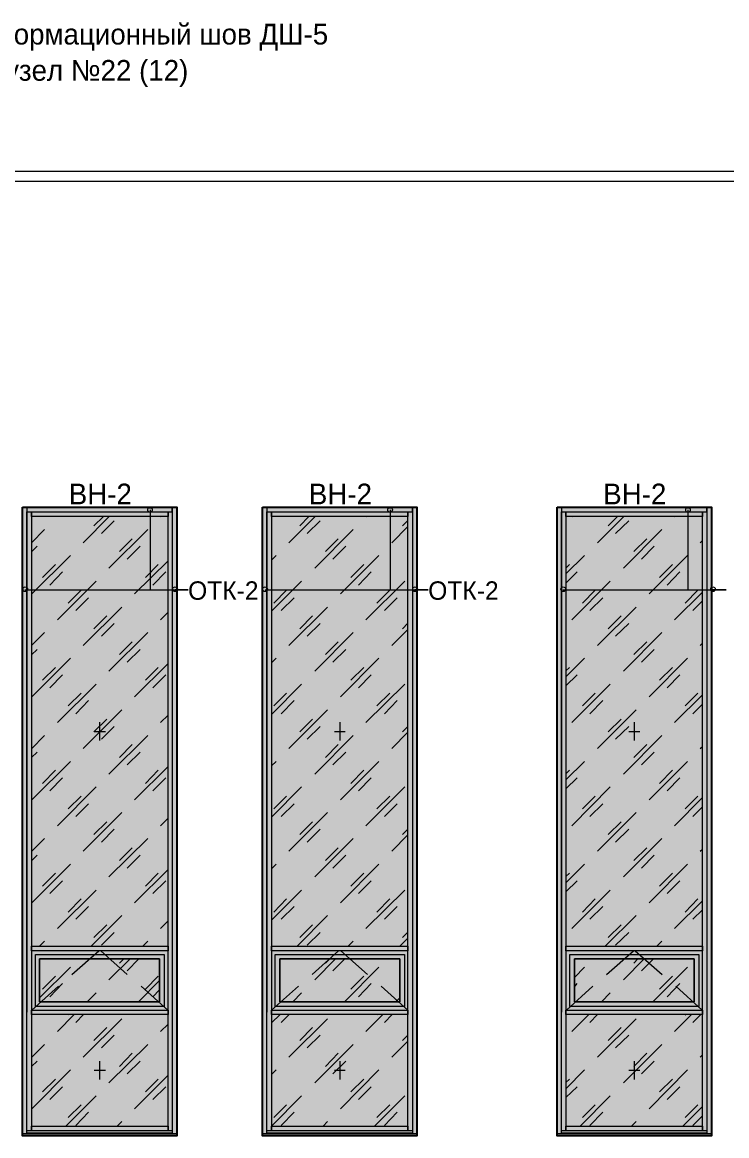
# Model space of a CAD drawing. Header units: millimetres. Extents: x 2294 to 908349, y -83289 to 219220.
# Drawn here: x 349630 to 357633, y -55784 to -43143 of the extents above; entities that cross this region are included whole.
import ezdxf

# ---------------------------------------------------------------- set-up
doc = ezdxf.new("R2010")
doc.units = ezdxf.units.MM
doc.layers.add('PDF _Геометрия', color=7, linetype='Continuous')
doc.layers.add('PDF _Текст', color=7, linetype='Continuous')

msp = doc.modelspace()

# ---------------------------------------------------------------- hatches: boundary and pattern name
at = {"transparency": 33554551}
h = msp.add_hatch(color=3, dxfattribs=at)
h.dxf.hatch_style = 1
h.paths.add_polyline_path([(349634.7023253073, -48649.46303698001), (351387.7035489534, -48649.46303698001), (351387.7035489534, -55783.87200712552), (349634.7023253073, -55783.87200712552)])
h = msp.add_hatch(color=3, dxfattribs=at)
h.dxf.hatch_style = 1
h.paths.add_polyline_path([(352358.1930044559, -48649.46303698001), (354111.194228102, -48649.46303698001), (354111.194228102, -55783.87200712552), (352358.1930044559, -55783.87200712552)])
h = msp.add_hatch(color=3, dxfattribs=at)
h.dxf.hatch_style = 1
h.paths.add_polyline_path([(355706.8187833731, -48649.46303698001), (357459.8200070192, -48649.46303698001), (357459.8200070192, -55783.87200712552), (355706.8187833731, -55783.87200712552)])

# ---------------------------------------------------------------- linework, layer by layer
for points in [[(349634.7023253073, -48649.46303698001), (351387.7035489534, -48649.46303698001), (351387.7035489534, -55783.87200712552), (349634.7023253073, -55783.87200712552)], [(352358.1930044559, -48649.46303698001), (354111.194228102, -48649.46303698001), (354111.194228102, -55783.87200712552), (352358.1930044559, -55783.87200712552)], [(355706.8187833731, -48649.46303698001), (357459.8200070192, -48649.46303698001), (357459.8200070192, -55783.87200712552), (355706.8187833731, -55783.87200712552)]]:
    msp.add_lwpolyline(points, close=True)
at = {"layer": 'PDF _Геометрия', "lineweight": 9}
for points in [[(380056.4866534197, -44833.07882681349), (380056.4866534197, -44951.11132816644), (347982.2473065578, -44951.11132816644), (347982.2473065578, -44833.07882681349)], [(351287.1573441499, -48754.38081594417), (349735.2485301108, -48754.38081594417), (349735.2485301108, -48701.92192643834), (351287.1573441499, -48701.92192643834)], [(354010.6480232985, -48754.38081594417), (352463.1107834675, -48754.38081594417), (352463.1107834675, -48701.92192643834), (354010.6480232985, -48701.92192643834)], [(357359.2738022157, -48754.38081594417), (355807.3649881766, -48754.38081594417), (355807.3649881766, -48701.92192643834), (357359.2738022157, -48701.92192643834)], [(351287.1573441499, -53685.51642769622), (349735.2485301108, -53685.51642769622), (349735.2485301108, -53633.05753819039), (351287.1573441499, -53633.05753819039)], [(354010.6480232985, -53685.51642769622), (352463.1107834675, -53685.51642769622), (352463.1107834675, -53633.05753819039), (354010.6480232985, -53633.05753819039)], [(357359.2738022157, -53685.51642769622), (355807.3649881766, -53685.51642769622), (355807.3649881766, -53633.05753819039), (357359.2738022157, -53633.05753819039)], [(349778.964271436, -53724.86059481325), (351243.4416029179, -53724.86059481325), (351243.4416029179, -54315.02310152957), (349778.964271436, -54315.02310152957)], [(351243.4416029179, -53724.86059481325), (351243.4416029179, -54315.02310152957), (349778.964271436, -54315.02310152957), (349778.964271436, -53724.86059481325)], [(351190.9827133645, -53777.31948427251), (349827.0515867812, -53777.31948427251), (349827.0515867812, -54262.56421202375), (351190.9827133645, -54262.56421202375)], [(349827.0515867812, -54262.56421202375), (349827.0515867812, -53777.31948427251), (351190.9827133645, -53777.31948427251), (351190.9827133645, -54262.56421202375)], [(352502.4549505846, -53724.86059481325), (353971.3038561814, -53724.86059481325), (353971.3038561814, -54315.02310152957), (352502.4549505846, -54315.02310152957)], [(353971.3038561814, -53724.86059481325), (353971.3038561814, -54315.02310152957), (352502.4549505846, -54315.02310152957), (352502.4549505846, -53724.86059481325)], [(353918.8449667231, -53777.31948427251), (352554.9138400448, -53777.31948427251), (352554.9138400448, -54262.56421202375), (353918.8449667231, -54262.56421202375)], [(352554.9138400448, -54262.56421202375), (352554.9138400448, -53777.31948427251), (353918.8449667231, -53777.31948427251), (353918.8449667231, -54262.56421202375)], [(355851.0807295018, -53724.86059481325), (357315.5580609837, -53724.86059481325), (357315.5580609837, -54315.02310152957), (355851.0807295018, -54315.02310152957)], [(357315.5580609837, -53724.86059481325), (357315.5580609837, -54315.02310152957), (355851.0807295018, -54315.02310152957), (355851.0807295018, -53724.86059481325)], [(357263.0991714322, -53777.31948427251), (355903.5396189601, -53777.31948427251), (355903.5396189601, -54262.56421202375), (357263.0991714322, -54262.56421202375)], [(355903.5396189601, -54262.56421202375), (355903.5396189601, -53777.31948427251), (357263.0991714322, -53777.31948427251), (357263.0991714322, -54262.56421202375)], [(351287.1573441499, -54406.82615810586), (349735.2485301108, -54406.82615810586), (349735.2485301108, -54358.73884271318), (351287.1573441499, -54358.73884271318)], [(357359.2738022157, -54406.82615810586), (355807.3649881766, -54406.82615810586), (355807.3649881766, -54358.73884271318), (357359.2738022157, -54358.73884271318)], [(351287.1573441499, -55727.04154350655), (349735.2485301108, -55727.04154350655), (349735.2485301108, -55674.58265404729), (351287.1573441499, -55674.58265404729)], [(354010.6480232985, -55727.04154350655), (352463.1107834675, -55727.04154350655), (352463.1107834675, -55674.58265404729), (354010.6480232985, -55674.58265404729)], [(357359.2738022157, -55727.04154350655), (355807.3649881766, -55727.04154350655), (355807.3649881766, -55674.58265404729), (357359.2738022157, -55674.58265404729)]]:
    msp.add_lwpolyline(points, close=True, dxfattribs=at)
for points in [[(349634.7023253073, -55779.50043301238), (349634.7023253073, -55775.1288588508), (349634.7023253073, -52990.43614196824), (349634.7023253073, -52142.35076193092), (349634.7023253073, -48649.46303698001), (351387.7035489534, -48649.46303698001), (351387.7035489534, -52142.35076193092), (351387.7035489534, -52990.43614196824), (351387.7035489534, -55775.1288588508), (351387.7035489534, -55700.81209877646), (351387.7035489534, -54380.5967133767), (351387.7035489534, -53659.28698291956), (351387.7035489534, -48728.151371215), (351387.7035489534, -48649.46303698001), (351335.2446594951, -48649.46303698001), (349709.0190854282, -48649.46303698001), (349682.7896406506, -48649.46303698001), (349682.7896406506, -48701.92192643834), (349709.0190854282, -48701.92192643834), (351335.2446594951, -48701.92192643834), (351335.2446594951, -48649.46303698001), (351335.2446594951, -48728.151371215), (351335.2446594951, -53659.28698291956), (351335.2446594951, -54380.5967133767)], [(349634.7023253073, -55775.1288588508), (349634.7023253073, -55700.81209877646), (349634.7023253073, -54380.5967133767), (349634.7023253073, -53659.28698291956), (349634.7023253073, -48728.151371215), (349634.7023253073, -48649.46303698001), (349682.7896406506, -48649.46303698001), (349682.7896406506, -48728.151371215), (349682.7896406506, -53659.28698291956), (349682.7896406506, -48701.92192643834), (349735.2485301108, -48701.92192643834), (349735.2485301108, -53659.28698291956), (349735.2485301108, -54380.5967133767), (349735.2485301108, -55727.04154350655), (349682.7896406506, -55727.04154350655), (349682.7896406506, -54384.96828748984)], [(352358.1930044559, -55779.50043301238), (352358.1930044559, -55775.1288588508), (352358.1930044559, -52990.43614196824), (352358.1930044559, -52142.35076193092), (352358.1930044559, -48649.46303698001), (354115.5658023101, -48649.46303698001), (354115.5658023101, -52142.35076193092), (354115.5658023101, -52990.43614196824), (354115.5658023101, -55775.1288588508), (354115.5658023101, -55700.81209877646), (354115.5658023101, -54380.5967133767), (354115.5658023101, -53659.28698291956), (354115.5658023101, -48728.151371215), (354115.5658023101, -48649.46303698001), (354063.1069127568, -48649.46303698001), (352436.8813386918, -48649.46303698001), (352410.6518939142, -48649.46303698001), (352410.6518939142, -48701.92192643834), (352436.8813386918, -48701.92192643834), (354063.1069127568, -48701.92192643834), (354063.1069127568, -48649.46303698001), (354063.1069127568, -48728.151371215), (354063.1069127568, -53659.28698291956), (354063.1069127568, -54380.5967133767)], [(352358.1930044559, -55775.1288588508), (352358.1930044559, -55700.81209877646), (352358.1930044559, -54380.5967133767), (352358.1930044559, -53659.28698291956), (352358.1930044559, -48728.151371215), (352358.1930044559, -48649.46303698001), (352410.6518939142, -48649.46303698001), (352410.6518939142, -48728.151371215), (352410.6518939142, -53659.28698291956), (352410.6518939142, -48701.92192643834), (352463.1107834675, -48701.92192643834), (352463.1107834675, -53659.28698291956), (352463.1107834675, -54380.5967133767), (352463.1107834675, -55727.04154350655), (352410.6518939142, -55727.04154350655), (352410.6518939142, -54384.96828748984)], [(355706.8187833731, -55779.50043301238), (355706.8187833731, -55775.1288588508), (355706.8187833731, -52990.43614196824), (355706.8187833731, -52142.35076193092), (355706.8187833731, -48649.46303698001), (357459.8200070192, -48649.46303698001), (357459.8200070192, -52142.35076193092), (357459.8200070192, -52990.43614196824), (357459.8200070192, -55775.1288588508), (357459.8200070192, -55700.81209877646), (357459.8200070192, -54380.5967133767), (357459.8200070192, -53659.28698291956), (357459.8200070192, -48728.151371215), (357459.8200070192, -48649.46303698001), (357407.3611175609, -48649.46303698001), (355781.135543494, -48649.46303698001), (355754.9060987183, -48649.46303698001), (355754.9060987183, -48701.92192643834), (355781.135543494, -48701.92192643834), (357407.3611175609, -48701.92192643834), (357407.3611175609, -48649.46303698001), (357407.3611175609, -48728.151371215), (357407.3611175609, -53659.28698291956), (357407.3611175609, -54380.5967133767)], [(355706.8187833731, -55775.1288588508), (355706.8187833731, -55700.81209877646), (355706.8187833731, -54380.5967133767), (355706.8187833731, -53659.28698291956), (355706.8187833731, -48728.151371215), (355706.8187833731, -48649.46303698001), (355754.9060987183, -48649.46303698001), (355754.9060987183, -48728.151371215), (355754.9060987183, -53659.28698291956), (355754.9060987183, -48701.92192643834), (355807.3649881766, -48701.92192643834), (355807.3649881766, -53659.28698291956), (355807.3649881766, -54380.5967133767), (355807.3649881766, -55727.04154350655), (355754.9060987183, -55727.04154350655), (355754.9060987183, -54384.96828748984)], [(351335.2446594951, -48728.151371215), (351335.2446594951, -53659.28698291956), (351335.2446594951, -54380.5967133767), (351335.2446594951, -55700.81209877646), (351335.2446594951, -55753.27098828228), (349682.7896406506, -55753.27098828228), (349682.7896406506, -55700.81209877646), (349682.7896406506, -54380.5967133767), (349682.7896406506, -53659.28698291956), (349682.7896406506, -54380.5967133767)], [(350032.5155706913, -48758.75239005825), (350032.5155706913, -48754.38081594417)], [(350321.0394628537, -49051.64785633562), (350618.3065032461, -48754.38081594417)], [(350443.4435382267, -48859.29859490832), (350552.7328913515, -48754.38081594417)], [(351081.6933604297, -48680.06405582232), (351081.6933604297, -49584.97989943204), (351514.4791986276, -49584.97989943204), (351365.845678384, -49584.97989943204)], [(351199.7258617808, -48758.75239005825), (351204.0974358008, -48754.38081594417)], [(351335.2446594951, -54384.96828748984), (351335.2446594951, -55727.04154350655), (351287.1573441499, -55727.04154350655), (351287.1573441499, -54380.5967133767), (351287.1573441499, -53659.28698291956), (351287.1573441499, -48728.151371215), (351287.1573441499, -48701.92192643834), (351335.2446594951, -48701.92192643834)], [(354063.1069127568, -48728.151371215), (354063.1069127568, -53659.28698291956), (354063.1069127568, -54380.5967133767), (354063.1069127568, -55700.81209877646), (354063.1069127568, -55753.27098828228), (352410.6518939142, -55753.27098828228), (352410.6518939142, -55700.81209877646), (352410.6518939142, -54380.5967133767), (352410.6518939142, -53659.28698291956), (352410.6518939142, -54380.5967133767)], [(352659.8316190564, -49051.64785633562), (352957.0986595419, -48754.38081594417)], [(352782.2356945225, -48859.29859490832), (352887.1534735342, -48754.38081594417)], [(353534.1464438685, -48758.75239005825), (353538.5180178885, -48754.38081594417)], [(353809.5556136915, -48680.06405582232), (353809.5556136915, -49584.97989943204), (354242.3414519844, -49584.97989943204), (354089.3363575344, -49584.97989943204)], [(354063.1069127568, -54384.96828748984), (354063.1069127568, -55727.04154350655), (354010.6480232985, -55727.04154350655), (354010.6480232985, -54380.5967133767), (354010.6480232985, -53659.28698291956), (354010.6480232985, -48728.151371215), (354010.6480232985, -48701.92192643834), (354063.1069127568, -48701.92192643834)], [(357407.3611175609, -48728.151371215), (357407.3611175609, -53659.28698291956), (357407.3611175609, -54380.5967133767), (357407.3611175609, -55700.81209877646), (357407.3611175609, -55753.27098828228), (355754.9060987183, -55753.27098828228), (355754.9060987183, -55700.81209877646), (355754.9060987183, -54380.5967133767), (355754.9060987183, -53659.28698291956), (355754.9060987183, -54380.5967133767)], [(355872.9386000712, -48758.75239005825), (355877.3101742794, -48754.38081594417)], [(356165.8340664417, -49051.64785633562), (356463.1011068341, -48754.38081594417)], [(356288.2381419097, -48859.29859490832), (356393.1559209214, -48754.38081594417)], [(357040.1488911607, -48758.75239005825), (357044.5204652757, -48754.38081594417)], [(357193.1539856126, -48680.06405582232), (357193.1539856126, -49584.97989943204), (357625.9398238105, -49584.97989943204), (357477.3063035687, -49584.97989943204)], [(357407.3611175609, -54384.96828748984), (357407.3611175609, -55727.04154350655), (357359.2738022157, -55727.04154350655), (357359.2738022157, -54380.5967133767), (357359.2738022157, -53659.28698291956), (357359.2738022157, -48728.151371215), (357359.2738022157, -48701.92192643834), (357407.3611175609, -48701.92192643834)], [(349735.2485301108, -49051.64785633562), (349883.8820504476, -48903.01433613943)], [(350530.8750207839, -48946.73007737147), (350675.1369669125, -48802.46813128935)], [(350613.9349290379, -49340.17174854642), (351055.4639156521, -48903.01433613943)], [(352865.2956029647, -48946.73007737147), (353013.9291230184, -48802.46813128935)], [(352952.7270853338, -49340.17174854642), (353389.8844978348, -48903.01433613943)], [(353827.0419100528, -49051.64785633562), (354010.6480232985, -48868.04174313555)], [(353949.4459856139, -48859.29859490832), (354010.6480232985, -48798.09655717527)], [(356371.2980501638, -48946.73007737147), (356519.9315705006, -48802.46813128935)], [(356458.7295328141, -49340.17174854642), (356895.886945032, -48903.01433613943)], [(350736.339004599, -49152.1940611857), (350880.6009506327, -49007.93211510452)], [(353075.1311608949, -49152.1940611857), (353219.3931069286, -49007.93211510452)], [(356576.7620340721, -49152.1940611857), (356725.3955542208, -49007.93211510452)], [(357333.0443575331, -49051.64785633562), (357359.2738022157, -49025.41841160646)], [(349735.2485301108, -49156.56563534727), (349800.8221420036, -49090.99202345265)], [(350823.7704869662, -49239.62554369634), (350968.0324330949, -49090.99202345265)], [(353158.1910691489, -49239.62554369634), (353306.8245893908, -49090.99202345265)], [(356664.1935165362, -49239.62554369634), (356808.4554626648, -49090.99202345265)], [(349739.620104319, -49633.06721482379), (350176.777516725, -49195.9098024643)], [(350906.8303954103, -49633.06721482379), (351287.1573441499, -49257.11184015078)], [(352463.1107834675, -49248.36869192356), (352515.5696729259, -49195.9098024643)], [(353245.6225517062, -49633.06721482379), (353682.7799640172, -49195.9098024643)], [(355807.3649881766, -49405.74536039354), (356017.2005461999, -49195.9098024643)], [(356751.6249989984, -49633.06721482379), (357188.7824114044, -49195.9098024643)], [(349862.02417988, -49445.08952751057), (350006.2861259137, -49300.82758142939)], [(349945.0840880391, -49532.52100997372), (350089.3460341678, -49383.88748977752)], [(351029.2344708764, -49445.08952751057), (351173.4964170051, -49300.82758142939)], [(351112.2943791305, -49532.52100997372), (351260.9278994673, -49383.88748977752)], [(353363.6550530572, -49445.08952751057), (353512.2885732059, -49300.82758142939)], [(353451.0865355213, -49532.52100997372), (353595.348481555, -49383.88748977752)], [(355807.3649881766, -49340.17174854642), (355846.7091552936, -49300.82758142939)], [(355807.3649881766, -49510.6631393577), (355934.1406379458, -49383.88748977752)], [(356869.6575003513, -49445.08952751057), (357018.2910205931, -49300.82758142939)], [(356957.0889829067, -49532.52100997372), (357101.3509289422, -49383.88748977752)], [(350032.5155706913, -49925.9626811021), (350469.6729829074, -49488.80526874261)], [(352463.1107834675, -49829.78805041173), (352804.0935650901, -49488.80526874261)], [(353534.1464438685, -49925.9626811021), (353975.6754303896, -49488.80526874261)], [(355872.9386000712, -49925.9626811021), (356310.0960124773, -49488.80526874261)], [(349660.931770083, -49584.97989943204), (351514.4791986276, -49584.97989943204)], [(350150.5480720424, -49737.98499383545), (350299.1815920961, -49589.35147359269)], [(350237.9795544115, -49821.04490213702), (350382.2415005402, -49676.78295605583)], [(352388.7940233466, -49584.97989943204), (354242.3414519844, -49584.97989943204)], [(352489.3402281501, -49737.98499383545), (352633.6021742788, -49589.35147359269)], [(352572.4001365923, -49821.04490213702), (352721.033656836, -49676.78295605583)], [(353656.5505192415, -49737.98499383545), (353805.1840394833, -49589.35147359269)], [(353743.9820017987, -49821.04490213702), (353888.2439479274, -49676.78295605583)], [(355772.3923952677, -49584.97989943204), (357625.9398238105, -49584.97989943204)], [(355995.3426756323, -49737.98499383545), (356139.604621666, -49589.35147359269)], [(356078.4025839795, -49821.04490213702), (356227.0361041282, -49676.78295605583)], [(357040.1488911607, -49925.9626811021), (357359.2738022157, -49611.20934420871)], [(357162.5529666287, -49737.98499383545), (357306.8149127574, -49589.35147359269)], [(350321.0394628537, -50218.85814742697), (350762.5684492798, -49781.70073501999)], [(352659.8316190564, -50218.85814742697), (353096.9890314625, -49781.70073501999)], [(356165.8340664417, -50218.85814742697), (356602.9914788497, -49781.70073501999)], [(357249.9844490909, -49821.04490213702), (357359.2738022157, -49711.75554905972)], [(350443.4435382267, -50030.88046011375), (350592.0770584685, -49882.24693991756)], [(351199.7258617808, -49925.9626811021), (351287.1573441499, -49838.53119863896)], [(352782.2356945225, -50030.88046011375), (352926.4976406512, -49882.24693991756)], [(356288.2381419097, -50030.88046011375), (356432.5000880384, -49882.24693991756)], [(350530.8750207839, -50113.94036846189), (350675.1369669125, -49969.67842237977)], [(352865.2956029647, -50113.94036846189), (353013.9291230184, -49969.67842237977)], [(353827.0419100528, -50218.85814742697), (354010.6480232985, -50035.2520342269)], [(353949.4459856139, -50030.88046011375), (354010.6480232985, -49965.30684821913)], [(356371.2980501638, -50113.94036846189), (356519.9315705006, -49969.67842237977)], [(349735.2485301108, -50218.85814742697), (349883.8820504476, -50070.22462718328)], [(350613.9349290379, -50511.75361375185), (351055.4639156521, -50070.22462718328)], [(350736.339004599, -50319.40435227705), (350880.6009506327, -50175.14240619494)], [(352952.7270853338, -50511.75361375185), (353389.8844978348, -50070.22462718328)], [(353075.1311608949, -50319.40435227705), (353219.3931069286, -50175.14240619494)], [(356458.7295328141, -50511.75361375185), (356895.886945032, -50070.22462718328)], [(356576.7620340721, -50319.40435227705), (356725.3955542208, -50175.14240619494)], [(349735.2485301108, -50323.77592639113), (349800.8221420036, -50262.57388870465)], [(350823.7704869662, -50406.83583478676), (350968.0324330949, -50262.57388870465)], [(353158.1910691489, -50406.83583478676), (353306.8245893908, -50262.57388870465)], [(356664.1935165362, -50406.83583478676), (356808.4554626648, -50262.57388870465)], [(357333.0443575331, -50218.85814742697), (357359.2738022157, -50192.62870269688)], [(349739.620104319, -50800.27750591515), (350176.777516725, -50363.12009350816)], [(350906.8303954103, -50800.27750591515), (351287.1573441499, -50424.32213124121)], [(352463.1107834675, -50415.57898301398), (352515.5696729259, -50363.12009350816)], [(353245.6225517062, -50800.27750591515), (353682.7799640172, -50363.12009350816)], [(355807.3649881766, -50572.9556514849), (356017.2005461999, -50363.12009350816)], [(356751.6249989984, -50800.27750591515), (357188.7824114044, -50363.12009350816)], [(349862.02417988, -50612.29981860192), (350006.2861259137, -50468.03787247324)], [(349945.0840880391, -50699.73130106414), (350089.3460341678, -50551.09778086888)], [(351029.2344708764, -50612.29981860192), (351173.4964170051, -50468.03787247324)], [(351112.2943791305, -50699.73130106414), (351260.9278994673, -50551.09778086888)], [(353363.6550530572, -50612.29981860192), (353512.2885732059, -50468.03787247324)], [(353451.0865355213, -50699.73130106414), (353595.348481555, -50551.09778086888)], [(355807.3649881766, -50507.38203959027), (355846.7091552936, -50468.03787247324)], [(355807.3649881766, -50677.87343044905), (355934.1406379458, -50551.09778086888)], [(356869.6575003513, -50612.29981860192), (357018.2910205931, -50468.03787247324)], [(356957.0889829067, -50699.73130106414), (357101.3509289422, -50551.09778086888)], [(350032.5155706913, -51093.17297219252), (350469.6729829074, -50656.01555983303)], [(352463.1107834675, -51001.36991561716), (352804.0935650901, -50656.01555983303)], [(353534.1464438685, -51093.17297219252), (353975.6754303896, -50656.01555983303)], [(355872.9386000712, -51093.17297219252), (356310.0960124773, -50656.01555983303)], [(350150.5480720424, -50905.1952848793), (350299.1815920961, -50760.93333879812)], [(352489.3402281501, -50905.1952848793), (352633.6021742788, -50760.93333879812)], [(353656.5505192415, -50905.1952848793), (353805.1840394833, -50760.93333879812)], [(355995.3426756323, -50905.1952848793), (356139.604621666, -50760.93333879812)], [(357040.1488911607, -51093.17297219252), (357359.2738022157, -50778.41963525256)], [(357162.5529666287, -50905.1952848793), (357306.8149127574, -50760.93333879812)], [(350237.9795544115, -50992.62676734244), (350382.2415005402, -50843.99324714625)], [(352572.4001365923, -50992.62676734244), (352721.033656836, -50843.99324714625)], [(353743.9820017987, -50992.62676734244), (353888.2439479274, -50843.99324714625)], [(356078.4025839795, -50992.62676734244), (356227.0361041282, -50843.99324714625)], [(357249.9844490909, -50992.62676734244), (357359.2738022157, -50883.33741426421)], [(350321.0394628537, -51386.0684385174), (350762.5684492798, -50948.91102611134)], [(350443.4435382267, -51198.09075115761), (350592.0770584685, -51053.82880507549)], [(351199.7258617808, -51093.17297219252), (351287.1573441499, -51010.11306384439)], [(352659.8316190564, -51386.0684385174), (353096.9890314625, -50948.91102611134)], [(352782.2356945225, -51198.09075115761), (352926.4976406512, -51053.82880507549)], [(356165.8340664417, -51386.0684385174), (356602.9914788497, -50948.91102611134)], [(356288.2381419097, -51198.09075115761), (356432.5000880384, -51053.82880507549)], [(350447.8151123398, -51193.71917709103), (350574.590761919, -51193.71917709103)], [(350509.0171500263, -51088.80139807938), (350509.0171500263, -51298.63695605518)], [(350530.8750207839, -51281.15065955324), (350675.1369669125, -51136.88871342363)], [(352865.2956029647, -51281.15065955324), (353013.9291230184, -51136.88871342363)], [(353175.6773656984, -51193.71917709103), (353298.0814411645, -51193.71917709103)], [(353236.879403383, -51088.80139807938), (353236.879403383, -51298.63695605518)], [(353949.4459856139, -51198.09075115761), (354010.6480232985, -51136.88871342363)], [(356371.2980501638, -51281.15065955324), (356519.9315705006, -51136.88871342363)], [(356519.9315705006, -51193.71917709103), (356646.7072199867, -51193.71917709103)], [(356581.1336080921, -51088.80139807938), (356581.1336080921, -51298.63695605518)], [(349735.2485301108, -51390.44001263147), (349883.8820504476, -51241.80649243528)], [(350613.9349290379, -51678.96390484227), (351055.4639156521, -51241.80649243528)], [(352952.7270853338, -51678.96390484227), (353389.8844978348, -51241.80649243528)], [(353827.0419100528, -51386.0684385174), (354010.6480232985, -51202.46232531825)], [(356458.7295328141, -51678.96390484227), (356895.886945032, -51241.80649243528)], [(349735.2485301108, -51490.98621748248), (349800.8221420036, -51429.7841797485)], [(350736.339004599, -51490.98621748248), (350880.6009506327, -51342.35269723879)], [(350823.7704869662, -51574.04612583062), (350968.0324330949, -51429.7841797485)], [(353075.1311608949, -51490.98621748248), (353219.3931069286, -51342.35269723879)], [(353158.1910691489, -51574.04612583062), (353306.8245893908, -51429.7841797485)], [(356576.7620340721, -51490.98621748248), (356725.3955542208, -51342.35269723879)], [(356664.1935165362, -51574.04612583062), (356808.4554626648, -51429.7841797485)], [(357333.0443575331, -51386.0684385174), (357359.2738022157, -51364.21056790231)], [(349739.620104319, -51971.85937107308), (350176.777516725, -51534.70195871359)], [(352463.1107834675, -51582.78927410534), (352515.5696729259, -51534.70195871359)], [(353245.6225517062, -51971.85937107308), (353682.7799640172, -51534.70195871359)], [(355807.3649881766, -51744.53751668939), (356017.2005461999, -51534.70195871359)], [(356751.6249989984, -51971.85937107308), (357188.7824114044, -51534.70195871359)], [(349862.02417988, -51783.88168380735), (350006.2861259137, -51635.24816356367)], [(350906.8303954103, -51971.85937107308), (351287.1573441499, -51591.53242233256)], [(351029.2344708764, -51783.88168380735), (351173.4964170051, -51635.24816356367)], [(353363.6550530572, -51783.88168380735), (353512.2885732059, -51635.24816356367)], [(355807.3649881766, -51674.59233068163), (355846.7091552936, -51635.24816356367)], [(356869.6575003513, -51783.88168380735), (357018.2910205931, -51635.24816356367)], [(349945.0840880391, -51866.94159210799), (350089.3460341678, -51722.67964602681)], [(350032.5155706913, -52264.75483739795), (350469.6729829074, -51823.22585092438)], [(351112.2943791305, -51866.94159210799), (351260.9278994673, -51722.67964602681)], [(352463.1107834675, -52168.58020666102), (352804.0935650901, -51823.22585092438)], [(353451.0865355213, -51866.94159210799), (353595.348481555, -51722.67964602681)], [(353534.1464438685, -52264.75483739795), (353975.6754303896, -51823.22585092438)], [(355807.3649881766, -51845.08372149291), (355934.1406379458, -51722.67964602681)], [(355872.9386000712, -52264.75483739795), (356310.0960124773, -51823.22585092438)], [(356957.0889829067, -51866.94159210799), (357101.3509289422, -51722.67964602681)], [(350150.5480720424, -52072.40557597065), (350299.1815920961, -51928.14362988854)], [(352489.3402281501, -52072.40557597065), (352633.6021742788, -51928.14362988854)], [(353656.5505192415, -52072.40557597065), (353805.1840394833, -51928.14362988854)], [(355995.3426756323, -52072.40557597065), (356139.604621666, -51928.14362988854)], [(357040.1488911607, -52264.75483739795), (357359.2738022157, -51945.62992634391)], [(357162.5529666287, -52072.40557597065), (357306.8149127574, -51928.14362988854)], [(350237.9795544115, -52159.83705843287), (350382.2415005402, -52015.57511235168)], [(352572.4001365923, -52159.83705843287), (352721.033656836, -52015.57511235168)], [(353743.9820017987, -52159.83705843287), (353888.2439479274, -52015.57511235168)], [(356078.4025839795, -52159.83705843287), (356227.0361041282, -52015.57511235168)], [(357249.9844490909, -52159.83705843287), (357359.2738022157, -52050.54770530807)], [(350321.0394628537, -52553.27872956125), (350762.5684492798, -52116.12131720176)], [(351199.7258617808, -52264.75483739795), (351287.1573441499, -52177.32335493481)], [(352659.8316190564, -52553.27872956125), (353096.9890314625, -52116.12131720176)], [(356165.8340664417, -52553.27872956125), (356602.9914788497, -52116.12131720176)], [(350443.4435382267, -52365.30104224803), (350592.0770584685, -52221.03909616685)], [(350530.8750207839, -52452.73252475774), (350675.1369669125, -52304.09900451498)], [(352782.2356945225, -52365.30104224803), (352926.4976406512, -52221.03909616685)], [(352865.2956029647, -52452.73252475774), (353013.9291230184, -52304.09900451498)], [(353949.4459856139, -52365.30104224803), (354010.6480232985, -52304.09900451498)], [(356288.2381419097, -52365.30104224803), (356432.5000880384, -52221.03909616685)], [(356371.2980501638, -52452.73252475774), (356519.9315705006, -52304.09900451498)], [(349735.2485301108, -52557.65030372282), (349883.8820504476, -52409.01678347914)], [(350613.9349290379, -52846.17419588612), (351055.4639156521, -52409.01678347914)], [(352952.7270853338, -52846.17419588612), (353389.8844978348, -52409.01678347914)], [(353827.0419100528, -52553.27872956125), (354010.6480232985, -52369.67261636211)], [(356458.7295328141, -52846.17419588612), (356895.886945032, -52409.01678347914)], [(350736.339004599, -52658.1965085729), (350880.6009506327, -52513.93456249079)], [(353075.1311608949, -52658.1965085729), (353219.3931069286, -52513.93456249079)], [(356576.7620340721, -52658.1965085729), (356725.3955542208, -52513.93456249079)], [(357333.0443575331, -52553.27872956125), (357359.2738022157, -52531.42085899366)], [(349735.2485301108, -52662.56808268698), (349800.8221420036, -52596.99447083985)], [(349739.620104319, -53139.0696621635), (350176.777516725, -52701.91224980401)], [(350823.7704869662, -52745.62799103605), (350968.0324330949, -52596.99447083985)], [(352463.1107834675, -52754.37113930983), (352515.5696729259, -52701.91224980401)], [(353158.1910691489, -52745.62799103605), (353306.8245893908, -52596.99447083985)], [(353245.6225517062, -53139.0696621635), (353682.7799640172, -52701.91224980401)], [(355807.3649881766, -52911.74780773325), (356017.2005461999, -52701.91224980401)], [(356664.1935165362, -52745.62799103605), (356808.4554626648, -52596.99447083985)], [(356751.6249989984, -53139.0696621635), (357188.7824114044, -52701.91224980401)], [(349862.02417988, -52951.09197485028), (350006.2861259137, -52802.45845465502)], [(350906.8303954103, -53139.0696621635), (351287.1573441499, -52763.11428753799)], [(351029.2344708764, -52951.09197485028), (351173.4964170051, -52802.45845465502)], [(353363.6550530572, -52951.09197485028), (353512.2885732059, -52802.45845465502)], [(355807.3649881766, -52841.80262177298), (355846.7091552936, -52802.45845465502)], [(356869.6575003513, -52951.09197485028), (357018.2910205931, -52802.45845465502)], [(349945.0840880391, -53034.15188319935), (350089.3460341678, -52889.88993711723)], [(351112.2943791305, -53034.15188319935), (351260.9278994673, -52889.88993711723)], [(353451.0865355213, -53034.15188319935), (353595.348481555, -52889.88993711723)], [(355807.3649881766, -53016.6655867449), (355934.1406379458, -52889.88993711723)], [(356957.0889829067, -53034.15188319935), (357101.3509289422, -52889.88993711723)], [(350032.5155706913, -53431.96512848837), (350469.6729829074, -52994.80771608232)], [(352463.1107834675, -53335.79049775144), (352804.0935650901, -52994.80771608232)], [(353534.1464438685, -53431.96512848837), (353975.6754303896, -52994.80771608232)], [(355872.9386000712, -53431.96512848837), (356310.0960124773, -52994.80771608232)], [(350150.5480720424, -53243.98744112859), (350299.1815920961, -53095.35392097989)], [(350237.9795544115, -53327.04734952422), (350382.2415005402, -53182.7854034421)], [(352489.3402281501, -53243.98744112859), (352633.6021742788, -53095.35392097989)], [(352572.4001365923, -53327.04734952422), (352721.033656836, -53182.7854034421)], [(353656.5505192415, -53243.98744112859), (353805.1840394833, -53095.35392097989)], [(353743.9820017987, -53327.04734952422), (353888.2439479274, -53182.7854034421)], [(355995.3426756323, -53243.98744112859), (356139.604621666, -53095.35392097989)], [(356078.4025839795, -53327.04734952422), (356227.0361041282, -53182.7854034421)], [(357040.1488911607, -53431.96512848837), (357359.2738022157, -53117.21179154841)], [(357162.5529666287, -53243.98744112859), (357306.8149127574, -53095.35392097989)], [(350412.8425194309, -53633.05753819039), (350762.5684492798, -53283.33160824561)], [(352751.6346756318, -53633.05753819039), (353096.9890314625, -53283.33160824561)], [(356253.2655488108, -53633.05753819039), (356602.9914788497, -53283.33160824561)], [(357249.9844490909, -53327.04734952422), (357359.2738022157, -53217.75799639942)], [(350443.4435382267, -53532.51133333938), (350592.0770584685, -53388.24938720977)], [(351199.7258617808, -53431.96512848837), (351287.1573441499, -53344.53364602616)], [(352782.2356945225, -53532.51133333938), (352926.4976406512, -53388.24938720977)], [(356288.2381419097, -53532.51133333938), (356432.5000880384, -53388.24938720977)], [(349827.0515867812, -53633.05753819039), (349883.8820504476, -53576.22707457049)], [(350530.8750207839, -53619.94281580159), (350675.1369669125, -53475.68086972041)], [(350998.6334519857, -53633.05753819039), (351055.4639156521, -53576.22707457049)], [(352865.2956029647, -53619.94281580159), (353013.9291230184, -53475.68086972041)], [(353333.0540341684, -53633.05753819039), (353389.8844978348, -53576.22707457049)], [(353918.8449667231, -53633.05753819039), (354010.6480232985, -53541.2544816141)], [(353949.4459856139, -53532.51133333938), (354010.6480232985, -53471.30929560633)], [(356371.2980501638, -53619.94281580159), (356519.9315705006, -53475.68086972041)], [(356839.0564815556, -53633.05753819039), (356895.886945032, -53576.22707457049)], [(350194.2638131795, -53952.18244919693), (350500.2740018931, -53685.51642769622)], [(350522.1318724607, -53685.51642769622), (350823.7704869662, -53952.18244919693)], [(352922.126066443, -53952.18244919693), (353223.7646810417, -53685.51642769622)], [(353249.9941257243, -53685.51642769622), (353551.632740323, -53952.18244919693)], [(356266.3802712453, -53952.18244919693), (356572.3904599589, -53685.51642769622)], [(356594.2483305284, -53685.51642769622), (356900.2585192402, -53952.18244919693)], [(350613.9349290379, -54013.38448697748), (350854.3715059501, -53777.31948427251)], [(350736.339004599, -53825.40679961676), (350784.4263198492, -53777.31948427251)], [(350823.7704869662, -53912.8382820799), (350954.9177106605, -53777.31948427251)], [(352952.7270853338, -54013.38448697748), (353188.7920880378, -53777.31948427251)], [(353075.1311608949, -53825.40679961676), (353123.2184762382, -53777.31948427251)], [(353158.1910691489, -53912.8382820799), (353293.7098670495, -53777.31948427251)], [(356458.7295328141, -54013.38448697748), (356694.794535425, -53777.31948427251)], [(356576.7620340721, -53825.40679961676), (356624.8493494173, -53777.31948427251)], [(356664.1935165362, -53912.8382820799), (356799.7123144367, -53777.31948427251)], [(349827.0515867812, -54218.84847079264), (350176.777516725, -53869.12254089536)], [(349862.02417988, -54118.30226594163), (350006.2861259137, -53974.04031985952)], [(351029.2344708764, -54118.30226594163), (351173.4964170051, -53974.04031985952)], [(353289.3382928413, -54262.56421202375), (353682.7799640172, -53869.12254089536)], [(353363.6550530572, -54118.30226594163), (353512.2885732059, -53974.04031985952)], [(355903.5396189601, -53987.15504224831), (356017.2005461999, -53869.12254089536)], [(356795.3407402285, -54262.56421202375), (357188.7824114044, -53869.12254089536)], [(356869.6575003513, -54118.30226594163), (357018.2910205931, -53974.04031985952)], [(349739.620104319, -54358.73884271318), (350041.2587188226, -54087.70124705182)], [(349945.0840880391, -54205.73374840384), (350089.3460341678, -54057.10022820858)], [(350950.5461366405, -54262.56421202375), (351190.9827133645, -54022.1276352047)], [(350981.1471554362, -54087.70124705182), (351282.7857700349, -54358.73884271318)], [(353709.0094087948, -54087.70124705182), (354010.6480232985, -54358.73884271318), (354010.6480232985, -54406.82615810586), (352463.1107834675, -54406.82615810586), (352463.1107834675, -54358.73884271318), (354010.6480232985, -54358.73884271318)], [(352463.1107834675, -54358.73884271318), (352769.1209721812, -54087.70124705182)], [(353451.0865355213, -54205.73374840384), (353595.348481555, -54057.10022820858)], [(355811.7365623848, -54358.73884271318), (356113.3751768903, -54087.70124705182)], [(355903.5396189601, -54092.07282121247), (355934.1406379458, -54057.10022820858)], [(356957.0889829067, -54205.73374840384), (357101.3509289422, -54057.10022820858)], [(357053.263613502, -54087.70124705182), (357354.9022281026, -54358.73884271318)], [(350369.1267781989, -54262.56421202375), (350469.6729829074, -54162.01800717274)], [(351112.2943791305, -54205.73374840384), (351190.9827133645, -54127.04541416885)], [(352703.5473602866, -54262.56421202375), (352804.0935650901, -54162.01800717274)], [(353870.7576513779, -54262.56421202375), (353918.8449667231, -54218.84847079264)], [(356209.5498076738, -54262.56421202375), (356310.0960124773, -54162.01800717274)], [(350032.5155706913, -54599.17541957973), (350220.4932578621, -54406.82615810586)], [(350150.5480720424, -54411.19773221901), (350154.9196460624, -54406.82615810586)], [(350237.9795544115, -54498.62921472872), (350325.4110368737, -54406.82615810586)], [(350321.0394628537, -54892.0708858571), (350762.5684492798, -54454.91347345104)], [(352463.1107834675, -54503.00078884279), (352559.2854142529, -54406.82615810586)], [(352489.3402281501, -54411.19773221901), (352489.3402281501, -54406.82615810586)], [(352572.4001365923, -54498.62921472872), (352664.2031931696, -54406.82615810586)], [(352659.8316190564, -54892.0708858571), (353096.9890314625, -54454.91347345104)], [(353534.1464438685, -54599.17541957973), (353726.4957052493, -54406.82615810586)], [(353656.5505192415, -54411.19773221901), (353660.9220934496, -54406.82615810586)], [(353743.9820017987, -54498.62921472872), (353831.4134842609, -54406.82615810586)], [(355872.9386000712, -54599.17541957973), (356065.2878616401, -54406.82615810586)], [(355995.3426756323, -54411.19773221901), (355995.3426756323, -54406.82615810586)], [(356078.4025839795, -54498.62921472872), (356165.8340664417, -54406.82615810586)], [(356165.8340664417, -54892.0708858571), (356602.9914788497, -54454.91347345104)], [(357040.1488911607, -54599.17541957973), (357232.4981527296, -54406.82615810586)], [(357162.5529666287, -54411.19773221901), (357166.9245408368, -54406.82615810586)], [(357249.9844490909, -54498.62921472872), (357337.4159316481, -54406.82615810586)], [(350443.4435382267, -54704.09319854388), (350592.0770584685, -54555.45967830112)], [(351199.7258617808, -54599.17541957973), (351287.1573441499, -54516.11551118409)], [(352782.2356945225, -54704.09319854388), (352926.4976406512, -54555.45967830112)], [(356288.2381419097, -54704.09319854388), (356432.5000880384, -54555.45967830112)], [(350530.8750207839, -54787.15310689295), (350675.1369669125, -54642.89116081083)], [(352865.2956029647, -54787.15310689295), (353013.9291230184, -54642.89116081083)], [(353827.0419100528, -54892.0708858571), (354010.6480232985, -54708.46477265796)], [(353949.4459856139, -54704.09319854388), (354010.6480232985, -54642.89116081083)], [(356371.2980501638, -54787.15310689295), (356519.9315705006, -54642.89116081083)], [(349735.2485301108, -54896.44245997118), (349883.8820504476, -54747.80893977592)], [(350613.9349290379, -55184.96635213541), (351055.4639156521, -54747.80893977592)], [(350736.339004599, -54996.98866486875), (350880.6009506327, -54848.355144626)], [(352952.7270853338, -55184.96635213541), (353389.8844978348, -54747.80893977592)], [(353075.1311608949, -54996.98866486875), (353219.3931069286, -54848.355144626)], [(356458.7295328141, -55184.96635213541), (356895.886945032, -54747.80893977592)], [(356576.7620340721, -54996.98866486875), (356725.3955542208, -54848.355144626)], [(349735.2485301108, -54996.98866486875), (349800.8221420036, -54935.78662708821)], [(350509.0171500263, -54935.78662708821), (350509.0171500263, -55145.62218501745)], [(350823.7704869662, -55080.04857317032), (350968.0324330949, -54935.78662708821)], [(353158.1910691489, -55080.04857317032), (353306.8245893908, -54935.78662708821)], [(353236.879403383, -54935.78662708821), (353236.879403383, -55145.62218501745)], [(356581.1336080921, -54935.78662708821), (356581.1336080921, -55145.62218501745)], [(356664.1935165362, -55080.04857317032), (356808.4554626648, -54935.78662708821)], [(357333.0443575331, -54892.0708858571), (357359.2738022157, -54865.84144112794)], [(349739.620104319, -55477.86181845935), (350176.777516725, -55036.33283193922)], [(350447.8151123398, -55040.70440605329), (350574.590761919, -55040.70440605329)], [(350906.8303954103, -55477.86181845935), (351287.1573441499, -55097.53486967226)], [(352463.1107834675, -55088.79172144504), (352515.5696729259, -55036.33283193922)], [(353175.6773656984, -55040.70440605329), (353298.0814411645, -55040.70440605329)], [(353245.6225517062, -55477.86181845935), (353682.7799640172, -55036.33283193922)], [(355807.3649881766, -55250.5399640291), (356017.2005461999, -55036.33283193922)], [(356519.9315705006, -55040.70440605329), (356646.7072199867, -55040.70440605329)], [(356751.6249989984, -55477.86181845935), (357188.7824114044, -55036.33283193922)], [(349862.02417988, -55285.51255703298), (350006.2861259137, -55141.25061095087)], [(349945.0840880391, -55372.9440394952), (350089.3460341678, -55228.68209341308)], [(351029.2344708764, -55285.51255703298), (351173.4964170051, -55141.25061095087)], [(351112.2943791305, -55372.9440394952), (351260.9278994673, -55228.68209341308)], [(353363.6550530572, -55285.51255703298), (353512.2885732059, -55141.25061095087)], [(353451.0865355213, -55372.9440394952), (353595.348481555, -55228.68209341308)], [(355807.3649881766, -55180.59477806883), (355846.7091552936, -55141.25061095087)], [(355807.3649881766, -55351.08616888011), (355934.1406379458, -55228.68209341308)], [(356869.6575003513, -55285.51255703298), (357018.2910205931, -55141.25061095087)], [(356957.0889829067, -55372.9440394952), (357101.3509289422, -55228.68209341308)], [(350124.3186272667, -55674.58265404729), (350469.6729829074, -55329.22829821659)], [(352463.1107834675, -55674.58265404729), (352804.0935650901, -55329.22829821659)], [(353630.3210745589, -55674.58265404729), (353975.6754303896, -55329.22829821659)], [(355969.1132308547, -55674.58265404729), (356310.0960124773, -55329.22829821659)], [(350150.5480720424, -55578.40802331036), (350299.1815920961, -55434.14607722824)], [(352489.3402281501, -55578.40802331036), (352633.6021742788, -55434.14607722824)], [(353656.5505192415, -55578.40802331036), (353805.1840394833, -55434.14607722824)], [(355995.3426756323, -55578.40802331036), (356139.604621666, -55434.14607722824)], [(357136.3235219461, -55674.58265404729), (357359.2738022157, -55451.63237373019)], [(357162.5529666287, -55578.40802331036), (357306.8149127574, -55434.14607722824)], [(350237.9795544115, -55665.83950582007), (350382.2415005402, -55517.20598557731)], [(352572.4001365923, -55665.83950582007), (352721.033656836, -55517.20598557731)], [(353743.9820017987, -55665.83950582007), (353888.2439479274, -55517.20598557731)], [(356078.4025839795, -55665.83950582007), (356227.0361041282, -55517.20598557731)], [(357249.9844490909, -55665.83950582007), (357359.2738022157, -55556.55015269527)], [(351335.2446594951, -55727.04154350655), (349682.7896406506, -55727.04154350655)], [(350710.1095598214, -55674.58265404729), (350762.5684492798, -55622.12376454147)], [(354063.1069127568, -55727.04154350655), (352410.6518939142, -55727.04154350655)], [(353048.9017161173, -55674.58265404729), (353096.9890314625, -55622.12376454147)], [(357407.3611175609, -55727.04154350655), (355754.9060987183, -55727.04154350655)], [(356550.5325893913, -55674.58265404729), (356602.9914788497, -55622.12376454147)], [(351387.7035489534, -55753.27098828228), (351387.7035489534, -55757.64256239636), (351387.7035489534, -55783.87200712552), (349634.7023253073, -55783.87200712552), (349634.7023253073, -55757.64256239636), (349634.7023253073, -55753.27098828228)], [(349634.7023253073, -55757.64256239636), (351387.7035489534, -55757.64256239636)], [(351335.2446594951, -55753.27098828228), (349682.7896406506, -55753.27098828228), (351335.2446594951, -55753.27098828228)], [(351387.7035489534, -55775.1288588508), (351387.7035489534, -55779.50043301238)], [(354115.5658023101, -55753.27098828228), (354115.5658023101, -55757.64256239636), (354115.5658023101, -55783.87200712552), (352358.1930044559, -55783.87200712552), (352358.1930044559, -55757.64256239636), (352358.1930044559, -55753.27098828228)], [(352358.1930044559, -55757.64256239636), (354115.5658023101, -55757.64256239636)], [(354063.1069127568, -55753.27098828228), (352410.6518939142, -55753.27098828228), (354063.1069127568, -55753.27098828228)], [(354115.5658023101, -55775.1288588508), (354115.5658023101, -55779.50043301238)], [(357459.8200070192, -55753.27098828228), (357459.8200070192, -55757.64256239636), (357459.8200070192, -55783.87200712552), (355706.8187833731, -55783.87200712552), (355706.8187833731, -55757.64256239636), (355706.8187833731, -55753.27098828228)], [(355706.8187833731, -55757.64256239636), (357459.8200070192, -55757.64256239636)], [(357407.3611175609, -55753.27098828228), (355754.9060987183, -55753.27098828228), (357407.3611175609, -55753.27098828228)], [(357459.8200070192, -55775.1288588508), (357459.8200070192, -55779.50043301238)]]:
    msp.add_lwpolyline(points, dxfattribs=at)
for points in [[(351055.4639156521, -48680.06405582232), (351055.4639156521, -48662.57775932038), (351064.2070638803, -48653.83461104659), (351081.6933604297, -48653.83461104659)], [(351055.4639156521, -48680.06405582232), (351055.4639156521, -48662.57775932038), (351064.2070638803, -48653.83461104659), (351081.6933604297, -48653.83461104659)], [(351081.6933604297, -48653.83461104659), (351094.8080827692, -48653.83461104659), (351107.9228051105, -48662.57775932038), (351107.9228051105, -48680.06405582232)], [(351081.6933604297, -48653.83461104659), (351094.8080827692, -48653.83461104659), (351107.9228051105, -48662.57775932038), (351107.9228051105, -48680.06405582232)], [(353783.3261689157, -48680.06405582232), (353783.3261689157, -48662.57775932038), (353792.069317142, -48653.83461104659), (353809.5556136915, -48653.83461104659)], [(353783.3261689157, -48680.06405582232), (353783.3261689157, -48662.57775932038), (353792.069317142, -48653.83461104659), (353809.5556136915, -48653.83461104659)], [(353809.5556136915, -48653.83461104659), (353822.6703360328, -48653.83461104659), (353835.785058469, -48662.57775932038), (353835.785058469, -48680.06405582232)], [(353809.5556136915, -48653.83461104659), (353822.6703360328, -48653.83461104659), (353835.785058469, -48662.57775932038), (353835.785058469, -48680.06405582232)], [(357166.9245408368, -48680.06405582232), (357166.9245408368, -48662.57775932038), (357175.6676890631, -48653.83461104659), (357193.1539856126, -48653.83461104659)], [(357166.9245408368, -48680.06405582232), (357166.9245408368, -48662.57775932038), (357175.6676890631, -48653.83461104659), (357193.1539856126, -48653.83461104659)], [(357193.1539856126, -48653.83461104659), (357206.2687079539, -48653.83461104659), (357219.3834302952, -48662.57775932038), (357219.3834302952, -48680.06405582232)], [(357193.1539856126, -48653.83461104659), (357206.2687079539, -48653.83461104659), (357219.3834302952, -48662.57775932038), (357219.3834302952, -48680.06405582232)], [(351081.6933604297, -48706.29350055242), (351064.2070638803, -48706.29350055242), (351055.4639156521, -48693.17877816362), (351055.4639156521, -48680.06405582232)], [(351081.6933604297, -48706.29350055242), (351064.2070638803, -48706.29350055242), (351055.4639156521, -48693.17877816362), (351055.4639156521, -48680.06405582232)], [(351107.9228051105, -48680.06405582232), (351107.9228051105, -48693.17877816362), (351094.8080827692, -48706.29350055242), (351081.6933604297, -48706.29350055242)], [(351107.9228051105, -48680.06405582232), (351107.9228051105, -48693.17877816362), (351094.8080827692, -48706.29350055242), (351081.6933604297, -48706.29350055242)], [(353809.5556136915, -48706.29350055242), (353792.069317142, -48706.29350055242), (353783.3261689157, -48693.17877816362), (353783.3261689157, -48680.06405582232)], [(353809.5556136915, -48706.29350055242), (353792.069317142, -48706.29350055242), (353783.3261689157, -48693.17877816362), (353783.3261689157, -48680.06405582232)], [(353835.785058469, -48680.06405582232), (353835.785058469, -48693.17877816362), (353822.6703360328, -48706.29350055242), (353809.5556136915, -48706.29350055242)], [(353835.785058469, -48680.06405582232), (353835.785058469, -48693.17877816362), (353822.6703360328, -48706.29350055242), (353809.5556136915, -48706.29350055242)], [(357193.1539856126, -48706.29350055242), (357175.6676890631, -48706.29350055242), (357166.9245408368, -48693.17877816362), (357166.9245408368, -48680.06405582232)], [(357193.1539856126, -48706.29350055242), (357175.6676890631, -48706.29350055242), (357166.9245408368, -48693.17877816362), (357166.9245408368, -48680.06405582232)], [(357219.3834302952, -48680.06405582232), (357219.3834302952, -48693.17877816362), (357206.2687079539, -48706.29350055242), (357193.1539856126, -48706.29350055242)], [(357219.3834302952, -48680.06405582232), (357219.3834302952, -48693.17877816362), (357206.2687079539, -48706.29350055242), (357193.1539856126, -48706.29350055242)], [(349639.0738995154, -49580.60832536547), (349639.0738995154, -49563.12202886352), (349647.8170477417, -49554.3788806363), (349665.3033442912, -49554.3788806363)], [(349639.0738995154, -49580.60832536547), (349639.0738995154, -49563.12202886352), (349647.8170477417, -49554.3788806363), (349665.3033442912, -49554.3788806363)], [(349665.3033442912, -49606.83777009463), (349647.8170477417, -49606.83777009463), (349639.0738995154, -49593.72304770676), (349639.0738995154, -49580.60832536547)], [(349665.3033442912, -49606.83777009463), (349647.8170477417, -49606.83777009463), (349639.0738995154, -49593.72304770676), (349639.0738995154, -49580.60832536547)], [(349665.3033442912, -49554.3788806363), (349678.4180666325, -49554.3788806363), (349691.5327889738, -49563.12202886352), (349691.5327889738, -49580.60832536547)], [(349665.3033442912, -49554.3788806363), (349678.4180666325, -49554.3788806363), (349691.5327889738, -49563.12202886352), (349691.5327889738, -49580.60832536547)], [(349691.5327889738, -49580.60832536547), (349691.5327889738, -49593.72304770676), (349678.4180666325, -49606.83777009463), (349665.3033442912, -49606.83777009463)], [(349691.5327889738, -49580.60832536547), (349691.5327889738, -49593.72304770676), (349678.4180666325, -49606.83777009463), (349665.3033442912, -49606.83777009463)], [(351339.6162336082, -49580.60832536547), (351339.6162336082, -49563.12202886352), (351348.3593818345, -49554.3788806363), (351365.845678384, -49554.3788806363)], [(351339.6162336082, -49580.60832536547), (351339.6162336082, -49563.12202886352), (351348.3593818345, -49554.3788806363), (351365.845678384, -49554.3788806363)], [(351365.845678384, -49606.83777009463), (351348.3593818345, -49606.83777009463), (351339.6162336082, -49593.72304770676), (351339.6162336082, -49580.60832536547)], [(351365.845678384, -49606.83777009463), (351348.3593818345, -49606.83777009463), (351339.6162336082, -49593.72304770676), (351339.6162336082, -49580.60832536547)], [(351365.845678384, -49554.3788806363), (351378.9604007252, -49554.3788806363), (351392.0751231615, -49563.12202886352), (351392.0751231615, -49580.60832536547)], [(351365.845678384, -49554.3788806363), (351378.9604007252, -49554.3788806363), (351392.0751231615, -49563.12202886352), (351392.0751231615, -49580.60832536547)], [(351392.0751231615, -49580.60832536547), (351392.0751231615, -49593.72304770676), (351378.9604007252, -49606.83777009463), (351365.845678384, -49606.83777009463)], [(351392.0751231615, -49580.60832536547), (351392.0751231615, -49593.72304770676), (351378.9604007252, -49606.83777009463), (351365.845678384, -49606.83777009463)], [(352362.564578664, -49580.60832536547), (352362.564578664, -49563.12202886352), (352371.3077267972, -49554.3788806363), (352388.7940233466, -49554.3788806363)], [(352362.564578664, -49580.60832536547), (352362.564578664, -49563.12202886352), (352371.3077267972, -49554.3788806363), (352388.7940233466, -49554.3788806363)], [(352388.7940233466, -49606.83777009463), (352371.3077267972, -49606.83777009463), (352362.564578664, -49593.72304770676), (352362.564578664, -49580.60832536547)], [(352388.7940233466, -49606.83777009463), (352371.3077267972, -49606.83777009463), (352362.564578664, -49593.72304770676), (352362.564578664, -49580.60832536547)], [(352388.7940233466, -49554.3788806363), (352401.9087457811, -49554.3788806363), (352415.0234681224, -49563.12202886352), (352415.0234681224, -49580.60832536547)], [(352388.7940233466, -49554.3788806363), (352401.9087457811, -49554.3788806363), (352415.0234681224, -49563.12202886352), (352415.0234681224, -49580.60832536547)], [(352415.0234681224, -49580.60832536547), (352415.0234681224, -49593.72304770676), (352401.9087457811, -49606.83777009463), (352388.7940233466, -49606.83777009463)], [(352415.0234681224, -49580.60832536547), (352415.0234681224, -49593.72304770676), (352401.9087457811, -49606.83777009463), (352388.7940233466, -49606.83777009463)], [(354067.4784869649, -49580.60832536547), (354067.4784869649, -49563.12202886352), (354076.2216351931, -49554.3788806363), (354093.7079317425, -49554.3788806363)], [(354067.4784869649, -49580.60832536547), (354067.4784869649, -49563.12202886352), (354076.2216351931, -49554.3788806363), (354093.7079317425, -49554.3788806363)], [(354093.7079317425, -49606.83777009463), (354076.2216351931, -49606.83777009463), (354067.4784869649, -49593.72304770676), (354067.4784869649, -49580.60832536547)], [(354093.7079317425, -49606.83777009463), (354076.2216351931, -49606.83777009463), (354067.4784869649, -49593.72304770676), (354067.4784869649, -49580.60832536547)], [(354093.7079317425, -49554.3788806363), (354106.8226540838, -49554.3788806363), (354119.9373764251, -49563.12202886352), (354119.9373764251, -49580.60832536547)], [(354093.7079317425, -49554.3788806363), (354106.8226540838, -49554.3788806363), (354119.9373764251, -49563.12202886352), (354119.9373764251, -49580.60832536547)], [(354119.9373764251, -49580.60832536547), (354119.9373764251, -49593.72304770676), (354106.8226540838, -49606.83777009463), (354093.7079317425, -49606.83777009463)], [(354119.9373764251, -49580.60832536547), (354119.9373764251, -49593.72304770676), (354106.8226540838, -49606.83777009463), (354093.7079317425, -49606.83777009463)], [(355750.5345246983, -49580.60832536547), (355750.5345246983, -49563.12202886352), (355759.2776729264, -49554.3788806363), (355776.7639694759, -49554.3788806363)], [(355750.5345246983, -49580.60832536547), (355750.5345246983, -49563.12202886352), (355759.2776729264, -49554.3788806363), (355776.7639694759, -49554.3788806363)], [(355776.7639694759, -49606.83777009463), (355759.2776729264, -49606.83777009463), (355750.5345246983, -49593.72304770676), (355750.5345246983, -49580.60832536547)], [(355776.7639694759, -49606.83777009463), (355759.2776729264, -49606.83777009463), (355750.5345246983, -49593.72304770676), (355750.5345246983, -49580.60832536547)], [(355776.7639694759, -49554.3788806363), (355789.8786918172, -49554.3788806363), (355802.9934141566, -49563.12202886352), (355802.9934141566, -49580.60832536547)], [(355776.7639694759, -49554.3788806363), (355789.8786918172, -49554.3788806363), (355802.9934141566, -49563.12202886352), (355802.9934141566, -49580.60832536547)], [(355802.9934141566, -49580.60832536547), (355802.9934141566, -49593.72304770676), (355789.8786918172, -49606.83777009463), (355776.7639694759, -49606.83777009463)], [(355802.9934141566, -49580.60832536547), (355802.9934141566, -49593.72304770676), (355789.8786918172, -49606.83777009463), (355776.7639694759, -49606.83777009463)], [(357451.0768588861, -49580.60832536547), (357451.0768588861, -49563.12202886352), (357459.8200070192, -49554.3788806363), (357477.3063035687, -49554.3788806363)], [(357451.0768588861, -49580.60832536547), (357451.0768588861, -49563.12202886352), (357459.8200070192, -49554.3788806363), (357477.3063035687, -49554.3788806363)], [(357477.3063035687, -49606.83777009463), (357459.8200070192, -49606.83777009463), (357451.0768588861, -49593.72304770676), (357451.0768588861, -49580.60832536547)], [(357477.3063035687, -49606.83777009463), (357459.8200070192, -49606.83777009463), (357451.0768588861, -49593.72304770676), (357451.0768588861, -49580.60832536547)], [(357477.3063035687, -49554.3788806363), (357490.4210260031, -49554.3788806363), (357503.5357483444, -49563.12202886352), (357503.5357483444, -49580.60832536547)], [(357477.3063035687, -49554.3788806363), (357490.4210260031, -49554.3788806363), (357503.5357483444, -49563.12202886352), (357503.5357483444, -49580.60832536547)], [(357503.5357483444, -49580.60832536547), (357503.5357483444, -49593.72304770676), (357490.4210260031, -49606.83777009463), (357477.3063035687, -49606.83777009463)], [(357503.5357483444, -49580.60832536547), (357503.5357483444, -49593.72304770676), (357490.4210260031, -49606.83777009463), (357477.3063035687, -49606.83777009463)]]:
    msp.add_open_spline(points, degree=3, dxfattribs=at)

# ---------------------------------------------------------------- texts
at = {"layer": 'PDF _Текст', "attachment_point": 4, "style": ''}
for s, insert, char_height in [('Деформационный шов ДШ-5', (348886.5947815557, -43313.95612396998), 235.2868864584291), ('см. узел №22 (12)', (348886.5947815557, -43724.8757536388), 235.2868864584291), ('ВН-2', (350158.6975599867, -48498.52685975144), 235.2868864584291), ('ВН-2', (352886.2841058918, -48498.52685975144), 235.2868864584291), ('ВН-2', (356230.2478728709, -48498.52685975144), 235.2868864584291), ('ОТК-2', (351513.8527425439, -49596.37145065097), 209.3022178996853), ('ОТК-2', (354241.6549627879, -49596.37145065097), 209.3022178996853)]:
    msp.add_mtext(s, dxfattribs=dict(at, insert=insert, char_height=char_height))

doc.saveas('drawing.dxf')
